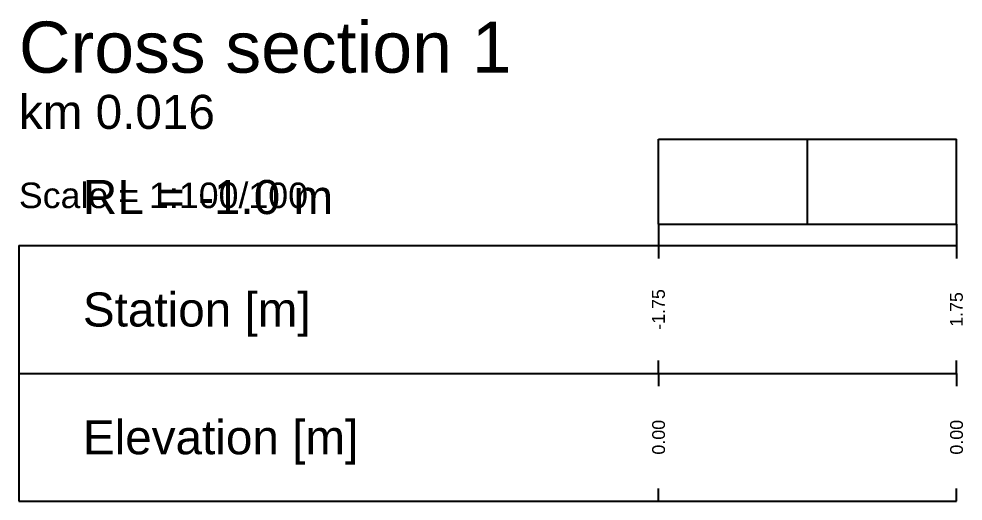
# Model space of a CAD drawing. Header units: millimetres. Extents: x -8 to 40, y -264 to 300.
# Drawn here: x -6.5 to 4.57, y -264.25 to -258.59 of the extents above; entities that cross this region are included whole.
import ezdxf
from ezdxf.enums import TextEntityAlignment as Align

# ---------------------------------------------------------------- set-up
doc = ezdxf.new("R2010")
doc.units = ezdxf.units.MM
doc.styles.get("Standard").update_dxf_attribs({"font": 'arial.ttf'})

msp = doc.modelspace()

# ---------------------------------------------------------------- linework, layer by layer
at = {"layer": 'axis', "color": 1}
msp.add_line((2.747, -261), (2.747, -260), dxfattribs=at)
at = {"layer": 'band'}
for p, q in [((1, -261.25), (1, -261.4)), ((4.493, -261.25), (4.493, -261.4)), ((1, -262.75), (1, -262.6)), ((4.493, -262.75), (4.493, -262.6)), ((1, -262.75), (1, -262.9)), ((4.493, -262.75), (4.493, -262.9)), ((1, -264.25), (1, -264.1)), ((4.493, -264.25), (4.493, -264.1))]:
    msp.add_line(p, q, dxfattribs=at)
at = {"layer": 'frame'}
for p, q in [((1, -261), (1, -260)), ((4.493, -261), (4.493, -260)), ((1, -261), (4.493, -261)), ((-6.5, -261.25), (4.493, -261.25)), ((-6.5, -261.25), (-6.5, -262.75)), ((-6.5, -262.75), (4.493, -262.75)), ((-6.5, -262.75), (-6.5, -264.25)), ((-6.5, -264.25), (4.493, -264.25))]:
    msp.add_line(p, q, dxfattribs=at)
at = {"layer": 'marker', "color": 253}
for p, q in [((1, -261), (1, -261.25)), ((4.493, -261), (4.493, -261.25))]:
    msp.add_line(p, q, dxfattribs=at)
at = {"layer": 'profile'}
msp.add_lwpolyline([(1, -260), (4.493, -260)], dxfattribs=at)

# ---------------------------------------------------------------- texts
for s, height, p in [('Cross section 1', 0.6, (-6.5, -259.4)), ('km 0.016', 0.4, (-6.5, -260)), ('RL = -1.0 m', 0.4, (-5.75, -261)), ('Scale = 1:100/100', 0.3, (-6.5, -260.9))]:
    msp.add_text(s, height=height).set_placement(p, align=Align.BOTTOM_LEFT)
for s, p in [('Station [m]', (-5.75, -262)), ('Elevation [m]', (-5.75, -263.5))]:
    msp.add_text(s, height=0.4).set_placement(p, align=Align.MIDDLE_LEFT)
for s, p in [('-1.75', (1, -262)), ('1.75', (4.493, -262)), ('0.00', (1, -263.5)), ('0.00', (4.493, -263.5))]:
    msp.add_text(s, height=0.15, rotation=90).set_placement(p, align=Align.MIDDLE)

doc.saveas('drawing.dxf')
